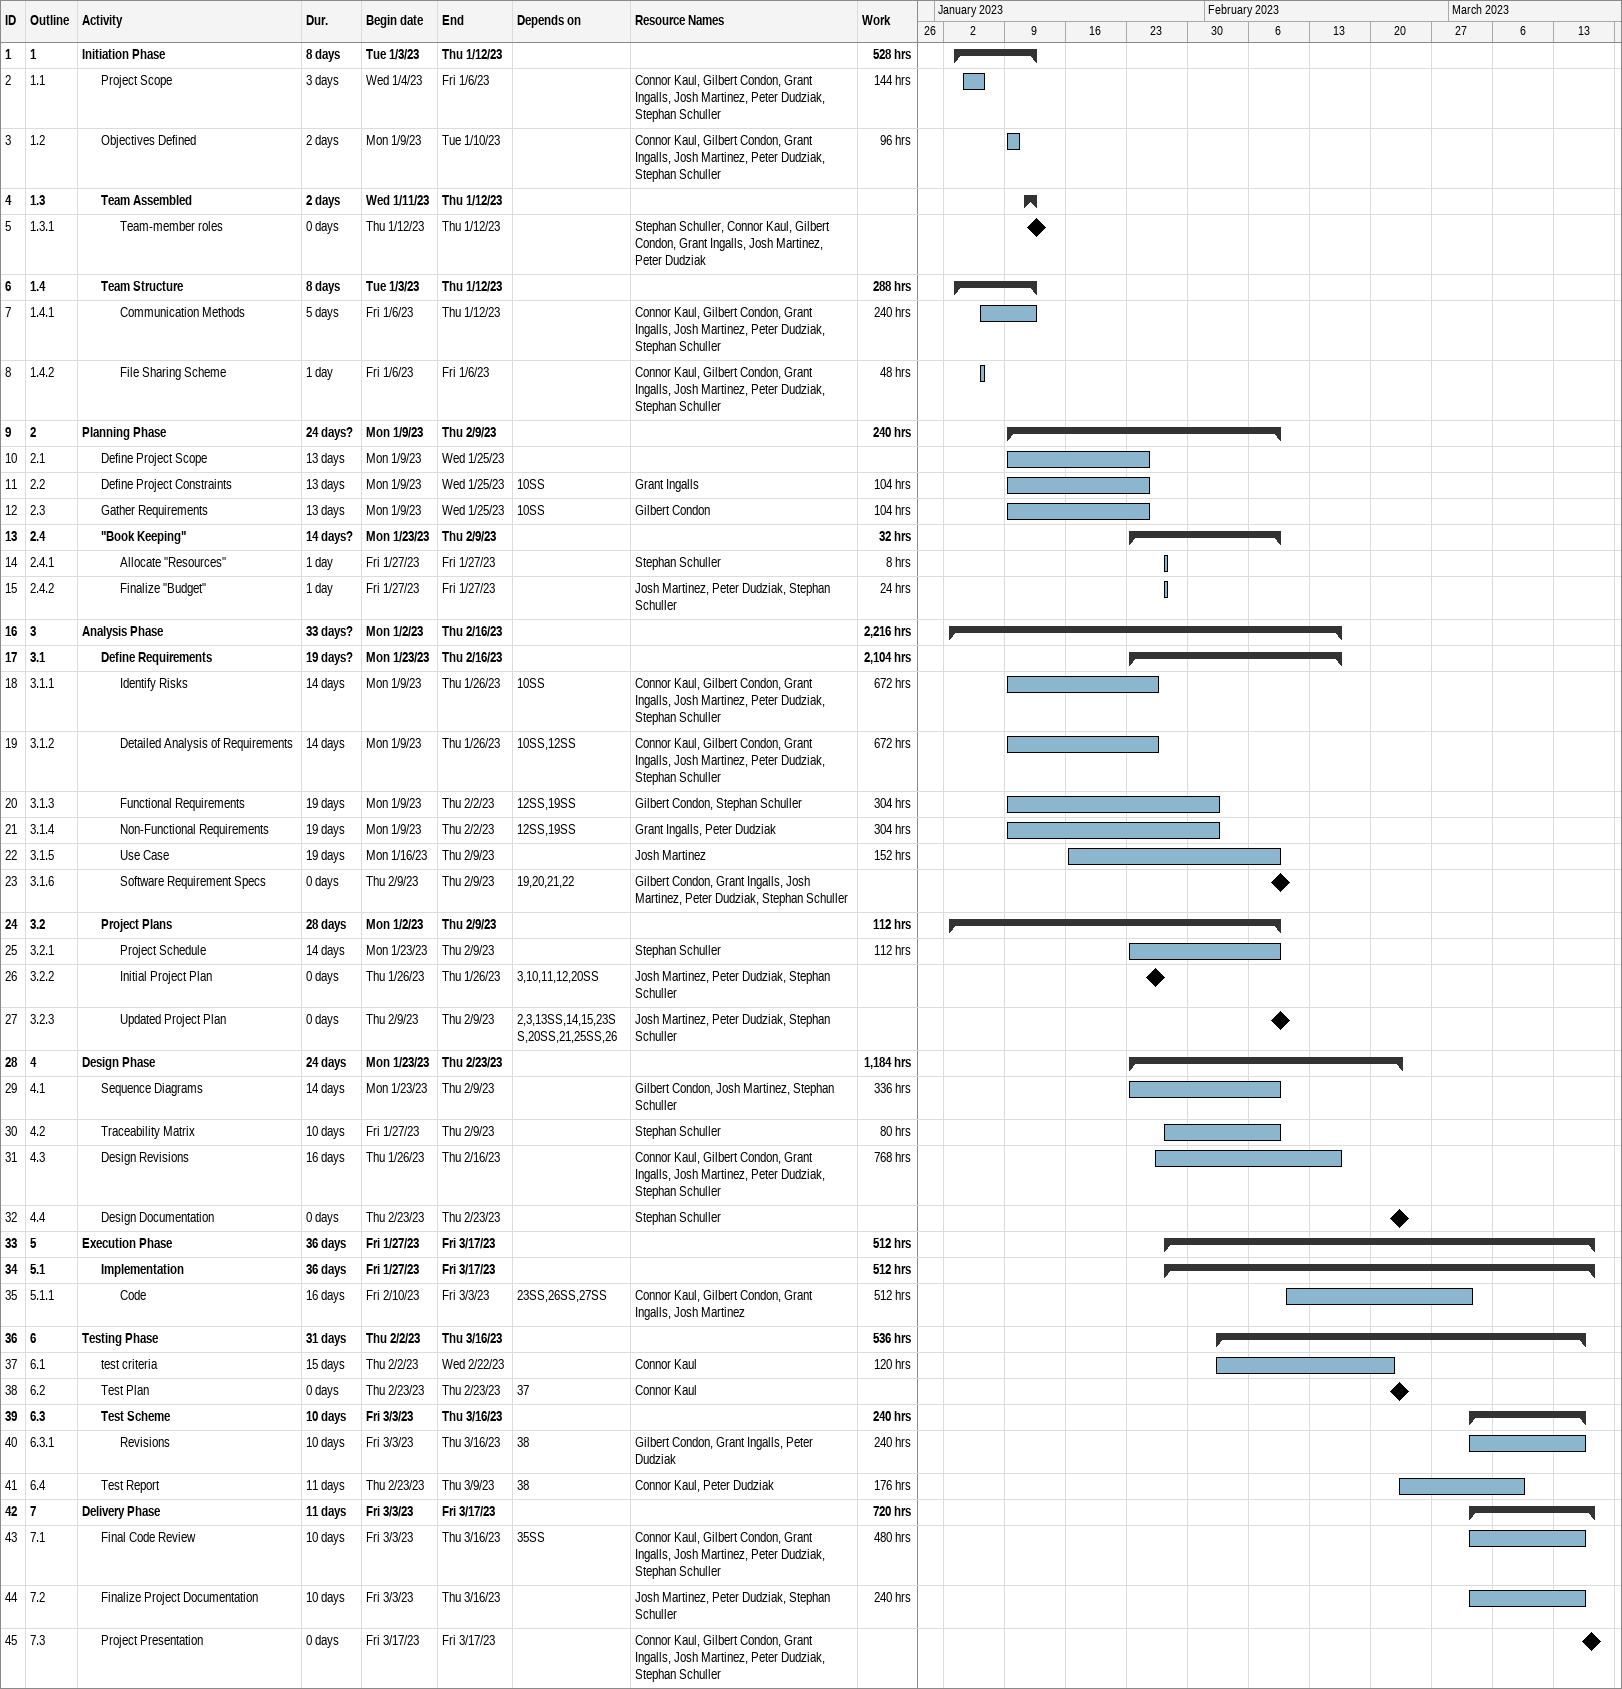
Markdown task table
| ID | WBS | Task | Duration | Start | Finish | Predecessors | Resources | Work (h) |
|---|---|---|---|---|---|---|---|---|
| 1 | 1 | **Initiation Phase** | 8d | 2023-01-03 | 2023-01-12 |  |  | 528 |
| 2 | 1.1 | Project Scope | 3d | 2023-01-04 | 2023-01-06 |  | Connor Kaul, Gilbert Condon, Grant Ingalls, Josh Martinez, Peter Dudziak, Stephan Schuller | 144 |
| 3 | 1.2 | Objectives Defined | 2d | 2023-01-09 | 2023-01-10 |  | Connor Kaul, Gilbert Condon, Grant Ingalls, Josh Martinez, Peter Dudziak, Stephan Schuller | 96 |
| 4 | 1.3 | **Team Assembled** | 2d | 2023-01-11 | 2023-01-12 |  |  |  |
| 5 | 1.3.1 | Team-member roles | 0d | 2023-01-12 | 2023-01-12 |  | Stephan Schuller, Connor Kaul, Gilbert Condon, Grant Ingalls, Josh Martinez, Peter Dudziak |  |
| 6 | 1.4 | **Team Structure** | 8d | 2023-01-03 | 2023-01-12 |  |  | 288 |
| 7 | 1.4.1 | Communication Methods | 5d | 2023-01-06 | 2023-01-12 |  | Connor Kaul, Gilbert Condon, Grant Ingalls, Josh Martinez, Peter Dudziak, Stephan Schuller | 240 |
| 8 | 1.4.2 | File Sharing Scheme | 1d | 2023-01-06 | 2023-01-06 |  | Connor Kaul, Gilbert Condon, Grant Ingalls, Josh Martinez, Peter Dudziak, Stephan Schuller | 48 |
| 9 | 2 | **Planning Phase** | 24d? | 2023-01-09 | 2023-02-09 |  |  | 240 |
| 10 | 2.1 | Define Project Scope | 13d | 2023-01-09 | 2023-01-25 |  |  |  |
| 11 | 2.2 | Define Project Constraints | 13d | 2023-01-09 | 2023-01-25 | 10SS | Grant Ingalls | 104 |
| 12 | 2.3 | Gather Requirements | 13d | 2023-01-09 | 2023-01-25 | 10SS | Gilbert Condon | 104 |
| 13 | 2.4 | **"Book Keeping"** | 14d? | 2023-01-23 | 2023-02-09 |  |  | 32 |
| 14 | 2.4.1 | Allocate "Resources" | 1d | 2023-01-27 | 2023-01-27 |  | Stephan Schuller | 8 |
| 15 | 2.4.2 | Finalize "Budget" | 1d | 2023-01-27 | 2023-01-27 |  | Josh Martinez, Peter Dudziak, Stephan Schuller | 24 |
| 16 | 3 | **Analysis Phase** | 33d? | 2023-01-02 | 2023-02-16 |  |  | 2216 |
| 17 | 3.1 | **Define Requirements** | 19d? | 2023-01-23 | 2023-02-16 |  |  | 2104 |
| 18 | 3.1.1 | Identify Risks | 14d | 2023-01-09 | 2023-01-26 | 10SS | Connor Kaul, Gilbert Condon, Grant Ingalls, Josh Martinez, Peter Dudziak, Stephan Schuller | 672 |
| 19 | 3.1.2 | Detailed Analysis of Requirements | 14d | 2023-01-09 | 2023-01-26 | 10SS, 12SS | Connor Kaul, Gilbert Condon, Grant Ingalls, Josh Martinez, Peter Dudziak, Stephan Schuller | 672 |
| 20 | 3.1.3 | Functional Requirements | 19d | 2023-01-09 | 2023-02-02 | 12SS, 19SS | Gilbert Condon, Stephan Schuller | 304 |
| 21 | 3.1.4 | Non-Functional Requirements | 19d | 2023-01-09 | 2023-02-02 | 12SS, 19SS | Grant Ingalls, Peter Dudziak | 304 |
| 22 | 3.1.5 | Use Case | 19d | 2023-01-16 | 2023-02-09 |  | Josh Martinez | 152 |
| 23 | 3.1.6 | Software Requirement Specs | 0d | 2023-02-09 | 2023-02-09 | 19, 20, 21, 22 | Gilbert Condon, Grant Ingalls, Josh Martinez, Peter Dudziak, Stephan Schuller |  |
| 24 | 3.2 | **Project Plans** | 28d | 2023-01-02 | 2023-02-09 |  |  | 112 |
| 25 | 3.2.1 | Project Schedule | 14d | 2023-01-23 | 2023-02-09 |  | Stephan Schuller | 112 |
| 26 | 3.2.2 | Initial Project Plan | 0d | 2023-01-26 | 2023-01-26 | 3, 10, 11, 12, 20SS | Josh Martinez, Peter Dudziak, Stephan Schuller |  |
| 27 | 3.2.3 | Updated Project Plan | 0d | 2023-02-09 | 2023-02-09 | 2, 3, 13SS, 14, 15, 23SS, 20SS, 21, 25SS, 26 | Josh Martinez, Peter Dudziak, Stephan Schuller |  |
| 28 | 4 | **Design Phase** | 24d | 2023-01-23 | 2023-02-23 |  |  | 1184 |
| 29 | 4.1 | Sequence Diagrams | 14d | 2023-01-23 | 2023-02-09 |  | Gilbert Condon, Josh Martinez, Stephan Schuller | 336 |
| 30 | 4.2 | Traceability Matrix | 10d | 2023-01-27 | 2023-02-09 |  | Stephan Schuller | 80 |
| 31 | 4.3 | Design Revisions | 16d | 2023-01-26 | 2023-02-16 |  | Connor Kaul, Gilbert Condon, Grant Ingalls, Josh Martinez, Peter Dudziak, Stephan Schuller | 768 |
| 32 | 4.4 | Design Documentation | 0d | 2023-02-23 | 2023-02-23 |  | Stephan Schuller |  |
| 33 | 5 | **Execution Phase** | 36d | 2023-01-27 | 2023-03-17 |  |  | 512 |
| 34 | 5.1 | **Implementation** | 36d | 2023-01-27 | 2023-03-17 |  |  | 512 |
| 35 | 5.1.1 | Code | 16d | 2023-02-10 | 2023-03-03 | 23SS, 26SS, 27SS | Connor Kaul, Gilbert Condon, Grant Ingalls, Josh Martinez | 512 |
| 36 | 6 | **Testing Phase** | 31d | 2023-02-02 | 2023-03-16 |  |  | 536 |
| 37 | 6.1 | test criteria | 15d | 2023-02-02 | 2023-02-22 |  | Connor Kaul | 120 |
| 38 | 6.2 | Test Plan | 0d | 2023-02-23 | 2023-02-23 | 37 | Connor Kaul |  |
| 39 | 6.3 | **Test Scheme** | 10d | 2023-03-03 | 2023-03-16 |  |  | 240 |
| 40 | 6.3.1 | Revisions | 10d | 2023-03-03 | 2023-03-16 | 38 | Gilbert Condon, Grant Ingalls, Peter Dudziak | 240 |
| 41 | 6.4 | Test Report | 11d | 2023-02-23 | 2023-03-09 | 38 | Connor Kaul, Peter Dudziak | 176 |
| 42 | 7 | **Delivery Phase** | 11d | 2023-03-03 | 2023-03-17 |  |  | 720 |
| 43 | 7.1 | Final Code Review | 10d | 2023-03-03 | 2023-03-16 | 35SS | Connor Kaul, Gilbert Condon, Grant Ingalls, Josh Martinez, Peter Dudziak, Stephan Schuller | 480 |
| 44 | 7.2 | Finalize Project Documentation | 10d | 2023-03-03 | 2023-03-16 |  | Josh Martinez, Peter Dudziak, Stephan Schuller | 240 |
| 45 | 7.3 | Project Presentation | 0d | 2023-03-17 | 2023-03-17 |  | Connor Kaul, Gilbert Condon, Grant Ingalls, Josh Martinez, Peter Dudziak, Stephan Schuller |  |
